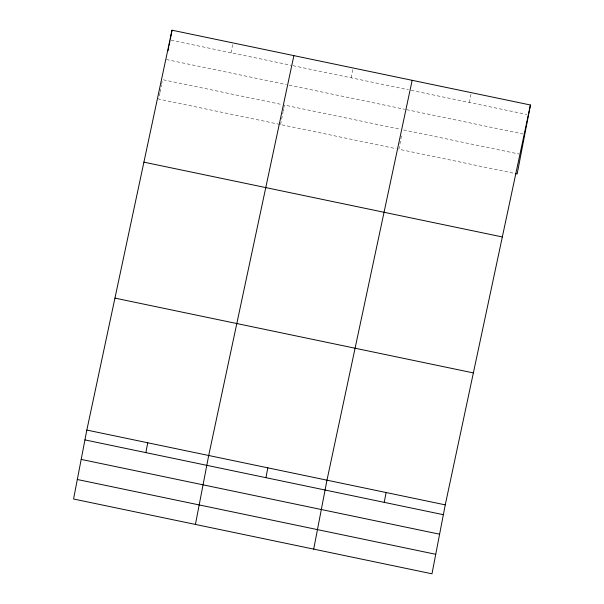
<?xml version="1.0" encoding="UTF-8"?>
<svg xmlns="http://www.w3.org/2000/svg" width="604" height="604" viewBox="0 0 604 604"><rect width="100%" height="100%" fill="white"/><g stroke="black" fill="none" stroke-linecap="round" stroke-linejoin="round"><path stroke-width="0.45" stroke-dasharray="3.02 2.27" d="M159.939 92.933L158.746 99.132L396.156 148.682M160.105 92.042L161.472 84.953M161.645 84.062L162.159 81.404M231.053 52.752L232.948 42.914M280.611 124.567L281.464 120.136M281.63 119.245L282.997 112.155M283.17 111.272L283.684 108.607M283.85 107.723L284.363 105.066L399.916 129.18M351.128 77.81L353.023 67.973M401.449 135.953L398.889 149.248L515.348 173.552M469.406 102.491L471.301 92.661M171.045 40.226L291.068 65.277M292.895 65.655L408.447 89.77M411.181 90.343L526.726 114.458M166.372 59.539L286.387 84.583M289.142 85.156L404.695 109.271M406.515 109.656L522.973 133.96M163.42 79.826L282.513 104.681M403.555 129.935L519.108 154.05"/><path stroke-width="0.91" d="M86.833 430.063L73.56 499.002L431.981 573.8L445.254 504.869L530.44 104.998L172.019 30.2L86.833 430.063L445.254 504.869M168.078 50.676L168.758 47.127M169.097 45.353L169.951 40.921M170.298 39.139L172.019 30.2M145.874 452.615L147.761 442.785M195.424 524.431L208.697 455.499L293.884 55.628M265.941 477.673L267.836 467.836M313.702 549.119L326.975 480.18L412.162 80.317M384.219 502.354L386.115 492.524M530.44 104.998L517.167 173.937L515.348 173.552M143.903 162.159L502.332 236.957M114.941 298.112L473.37 372.91M84.938 439.901L443.366 514.699M81.185 459.402L439.606 534.2M77.312 479.501L435.741 554.298"/></g></svg>
